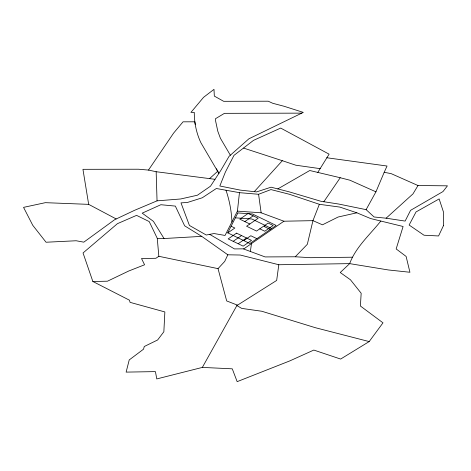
<?xml version="1.0" encoding="UTF-8"?>
<svg xmlns="http://www.w3.org/2000/svg" width="471" height="471" viewBox="0 0 471 471"><rect width="100%" height="100%" fill="white"/><g stroke="black" fill="none" stroke-linecap="round" stroke-linejoin="round"><path stroke-width="0.71" d="M237.425 211.126L239.451 192.657L216.33 188.506L202.265 197.785L187.352 202.495L180.988 202.86L189.419 225.45L206.263 235.023L214.017 233.534L225.05 235.447L237.425 211.126L261.14 212.798L283.919 221.217L312.944 220.652L322.476 224.814L338.149 217.013L356.847 212.804L370.642 218.556L403.094 226.492L396.158 248.935L406.108 256.424L409.929 272.262L388.363 269.96L349.665 263.63L278.803 264.743L240.251 255.029L227.829 254.799L201.735 236.36L184.632 225.809L175.347 206.098L160.87 204.72L142.201 213.157L153.411 221.335L164.049 238.532L201.735 236.36M278.803 264.743L276.671 280.439L236.872 305.573L202.347 367.409L156.772 378.931L155.43 371.607L126.122 372.114L129.225 359.932L143.531 349.176L144.273 346.503L157.632 339.974L163.855 331.761L164.862 311.943L130.043 302.347L129.49 300.21L92.852 281.487L83.037 252.956L117.42 223.672L136.555 215.371L149.23 221.594L157.261 238.332L158.845 256.301L155.901 258.279L141.518 258.514L144.573 264.784L128.718 271.019L107.476 281.199L92.852 281.487M250.36 251.473L251.485 243.584M356.847 212.804L339.85 207.087L319.35 204.308L312.944 220.652L307.327 244.296L295.264 256.777L265.12 256.93L243.642 248.988L283.919 221.217M317.784 172.415L329.111 154.17L280.692 128.077L253.51 140.364L233.993 155.348L225.385 172.086L219.827 185.992L240.269 190.113L256.554 191.909L271.078 187.193L289.388 191.897L320.945 201.288L338.802 204.061L366.114 209.648L374.104 216.984L386.12 218.197L405.131 221.082L410.571 210.337L442.964 191.579L447.45 185.827L418.007 185.533L391.189 173.646L384.201 172.286L375.94 191.832L366.114 209.648M384.201 172.286L387.044 166.028L326.756 157.75M227.829 254.799L224.714 261.429L218.026 268.641L226.686 300.945L237.519 305.155L236.872 305.573L241.688 308.381L261.835 311.26L315.334 327.698L369.182 341.575L382.994 322.829L360.397 306.009L361.169 293.25L350.453 279.774L340.239 272.521L349.665 263.63C355.87 246.898 369.97 234.711 380.821 221.04M216.401 168.748L218.868 173.393L200.864 142.666C196.436 133.228 194.246 122.819 194.282 112.398L190.932 112.404L203.549 97.338L213.993 89.349L214.323 96.09L223.678 101.318L268.235 101.206L272.738 103.284L284.084 106.269L303.295 112.392L248.888 138.804L229.053 156.366L220.746 170.537L210.508 186.186L197.437 195.212L180.646 198.98L157.049 200.846L134.677 210.266L114.659 219.692L83.797 242.159L76.161 240.758L46.052 242.235L32.764 225.303L23.55 207.364L45.357 202.671L88.666 204.361L116.137 218.927M418.007 185.533L412.979 193.887L386.12 218.197M88.666 204.361L82.943 169.319L138.521 169.224L148.471 170.078L173.599 133.11L183.048 121.824L194.853 121.801L195.218 124.415M323.771 201.812L340.233 177.738L349.912 180.21L375.94 191.832M254.281 191.644L282.329 160.705L295.794 165.203L320.245 168.665M209.566 178.615L217.743 171.232M227.805 232.88L234.846 228.023L231.102 226.21M244.826 221.588L253.18 215.83M233.18 241.323L241.541 235.559M238.173 243.731L246.527 237.973M243.772 240.599L250.813 235.741L256.895 238.679M265.526 225.597L264.184 226.522L270.266 229.465M369.182 341.575L340.633 359.061L313.821 350.065L289.806 360.898L237.16 381.651L232.274 368.822L202.347 367.409M277.802 188.924L309.765 170.514L340.233 177.738M239.451 192.657L258.585 194.282L270.943 189.577L289.459 194.293L319.35 204.308M352.596 257.213L310.501 257.69L295.264 256.777M243.866 248.835L234.44 248.918L209.701 234.364M301.77 113.14L224.443 113.34L215.418 118.757L215.653 121.194L217.802 131.25L220.369 138.191L230.36 155.212M157.261 238.332L164.049 238.532M235.37 217.826L251.855 218.986L271.608 228.535M148.471 170.078L156.16 171.721L214.976 179.316M158.845 256.301L218.026 268.641M243.601 148.094L282.329 160.705M249.818 224.002L239.839 219.174L248.193 213.416L258.173 218.238L246.574 226.233L256.554 231.061L268.152 223.066L273.139 225.474L264.784 231.237L259.792 228.824M226.003 190.243C229.459 200.458 231.526 211.161 231.92 221.947M258.585 194.282L261.14 212.798M156.16 171.721L157.049 200.846M443.517 225.532L438.566 235.959L424 235.223L409.116 225.032L416.034 211.938L439.143 198.933L443.447 211.95L443.517 225.532M237.855 212.945L227.728 232.845L249.854 243.536L276.124 225.426L252.432 213.969L237.855 212.945M236.548 233.145L228.194 238.909L243.16 246.145L251.514 240.381L236.548 233.145"/></g></svg>
